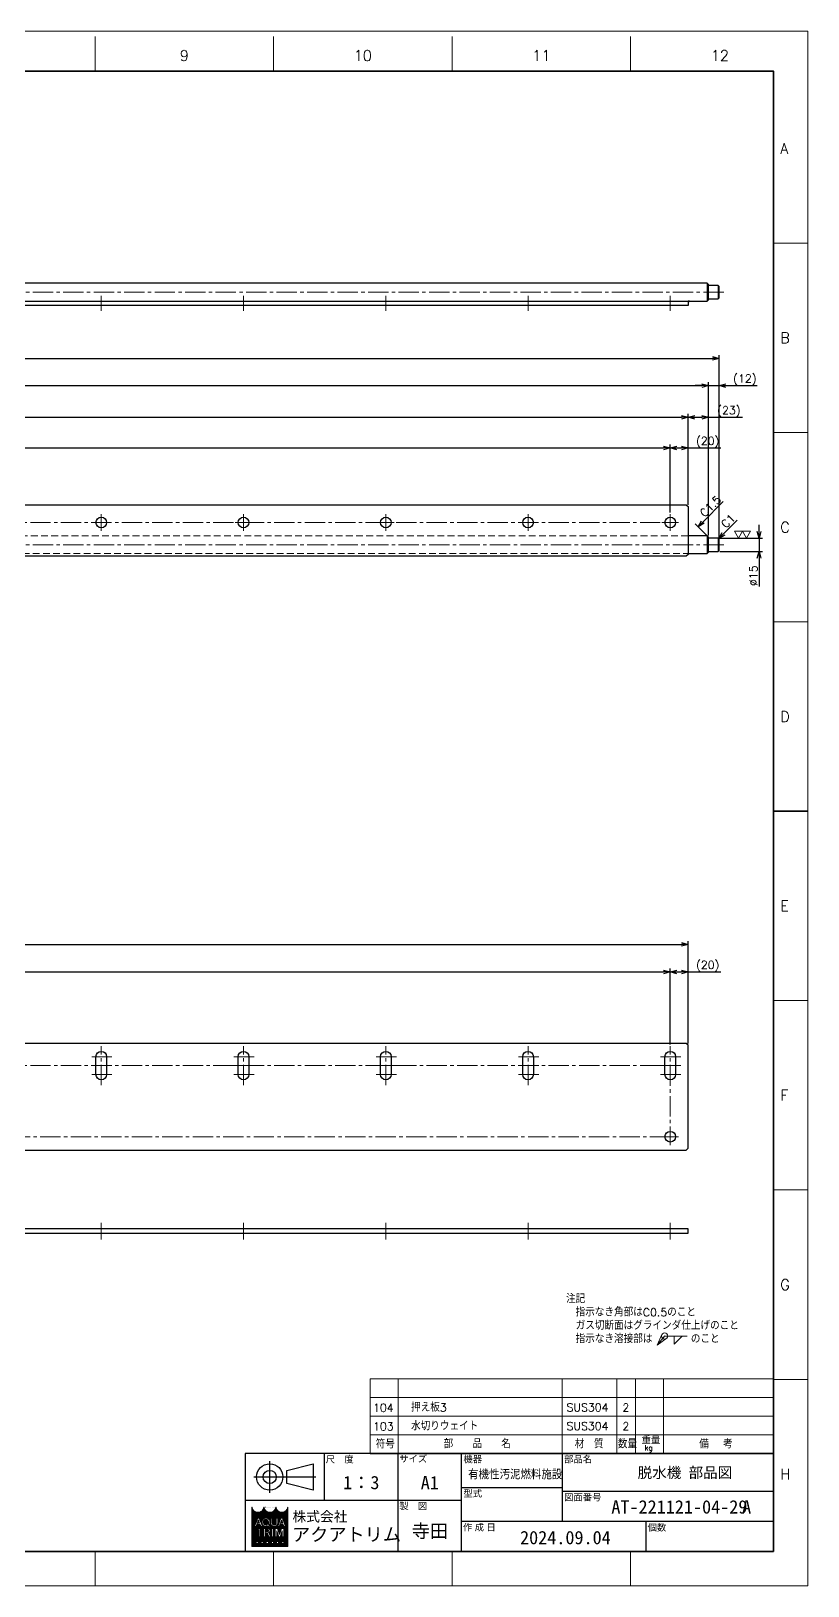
# Model space of a CAD drawing. Header units: millimetres. Extents: x 0 to 2485, y -14 to 1749.
# Drawn here: x 1611 to 2485, y 0 to 1749 of the extents above; entities that cross this region are included whole.
import ezdxf
from ezdxf.enums import TextEntityAlignment as Align

# ---------------------------------------------------------------- set-up
doc = ezdxf.new("R2010")
doc.units = ezdxf.units.MM
doc.header["$LTSCALE"] = 1.2
doc.header["$PDMODE"] = 99
doc.header["$PDSIZE"] = 1
doc.linetypes.add('CENTER2', pattern=[28.575, 19.05, -3.175, 3.175, -3.175])
doc.linetypes.add('HIDDEN', pattern=[9.525, 6.35, -3.175])
for name, color, linetype, lineweight in [('04_HIDDEN', 2, 'HIDDEN', 13), ('05_CENTER', 4, 'CENTER2', 13), ('07_TEXT', 3, 'Continuous', 13), ('08_DIM', 3, 'Continuous', 13), ('90_FRAME', 5, 'Continuous', 35)]:
    doc.layers.add(name, color=color, linetype=linetype, lineweight=lineweight)
doc.layers.add('91_BLANK', color=5, linetype='Continuous', lineweight=0, plot=False)
doc.styles.add('KSS_TXT', font='txt.shx', dxfattribs={"bigfont": 'extfont2.shx'})
doc.styles.add('MS_G', font='MS Gothic.ttf')
doc.styles.get("Standard").update_dxf_attribs({"font": 'txt.shx', "bigfont": 'extfont2.shx'})
doc.styles.add('表題用', font='MS PGothic.ttf')
doc.dimstyles.new('KSS_DIM', dxfattribs={"dimscale": 3, "dimtxt": 3, "dimasz": 2.5, "dimexe": 1.25, "dimexo": 0.625, "dimtad": 1, "dimdsep": 46, "dimtxsty": 'KSS_TXT', "dimblk": 'OPEN30', "dimcen": 0, "dimazin": 2, "dimtfac": 0.75, "dimtmove": 0, "dimatfit": 3, "dimldrblk": 'OPEN30', "dimfxl": 1.25, "dimtolj": 1, "dimarcsym": 0})

# ---------------------------------------------------------------- blocks, each defined once
blk = doc.blocks.new('_Open30')
at = {"color": 0, "linetype": 'ByBlock', "lineweight": -2}
for p, q in [((-1, 0.27), (0, 0)), ((0, 0), (-1, -0.27)), ((0, 0), (-1, 0))]:
    blk.add_line(p, q, dxfattribs=at)
blk = doc.blocks.new('*D160')
at = {"layer": '08_DIM', "color": 0, "lineweight": -2, "transparency": 16777216}
for p, q in [((2349.8, 1216), (2349.8, 1318.2)), ((2357.3, 1314.4), (2365.3, 1314.4)), ((2372.8, 1181.5), (2372.8, 1318.2)), ((2372.8, 1314.4), (2411, 1314.4))]:
    blk.add_line(p, q, dxfattribs=at)
at = {"layer": 'Defpoints', "color": 0, "transparency": 16777216}
for p in [(2372.8, 1314.4), (2349.8, 1214.1), (2372.8, 1179.6)]:
    blk.add_point(p, dxfattribs=at)
at = {"layer": '08_DIM', "color": 0, "lineweight": -2, "transparency": 16777216, "xscale": 7.5, "yscale": 7.5, "zscale": 7.5, "rotation": 180}
blk.add_blockref('_Open30', (2349.8, 1314.4), dxfattribs=at)
at = {"layer": '08_DIM', "color": 0, "lineweight": -2, "transparency": 16777216, "xscale": 7.5, "yscale": 7.5, "zscale": 7.5}
blk.add_blockref('_Open30', (2372.8, 1314.4), dxfattribs=at)
at = {"layer": '08_DIM', "color": 0, "transparency": 16777216, "insert": (2395.7, 1320.8), "char_height": 9, "attachment_point": 5, "style": 'KSS_TXT'}
blk.add_mtext('\\A1;(23)', dxfattribs=at)
blk = doc.blocks.new('*D162')
at = {"layer": '08_DIM', "color": 0, "lineweight": -2, "transparency": 16777216}
for p, q in [((2365.3, 1350.1), (2357.8, 1350.1)), ((2372.8, 1181.5), (2372.8, 1353.8)), ((2372.8, 1350.1), (2384.8, 1350.1)), ((2384.8, 1179.5), (2384.8, 1353.8)), ((2392.3, 1350.1), (2427.5, 1350.1))]:
    blk.add_line(p, q, dxfattribs=at)
at = {"layer": 'Defpoints', "color": 0, "transparency": 16777216}
for p in [(2384.8, 1350.1), (2372.8, 1179.6), (2384.8, 1177.6)]:
    blk.add_point(p, dxfattribs=at)
at = {"layer": '08_DIM', "color": 0, "lineweight": -2, "transparency": 16777216, "xscale": 7.5, "yscale": 7.5, "zscale": 7.5}
blk.add_blockref('_Open30', (2372.8, 1350.1), dxfattribs=at)
at = {"layer": '08_DIM', "color": 0, "lineweight": -2, "transparency": 16777216, "xscale": 7.5, "yscale": 7.5, "zscale": 7.5, "rotation": 180}
blk.add_blockref('_Open30', (2384.8, 1350.1), dxfattribs=at)
at = {"layer": '08_DIM', "color": 0, "transparency": 16777216, "insert": (2413.7, 1356.4), "char_height": 9, "attachment_point": 5, "style": 'KSS_TXT'}
blk.add_mtext('\\A1;(12)', dxfattribs=at)
blk = doc.blocks.new('*D163')
at = {"layer": '08_DIM', "color": 0, "lineweight": -2, "transparency": 16777216}
for p, q in [((354.8, 1179.5), (354.8, 1384.3)), ((2384.8, 1179.5), (2384.8, 1384.3)), ((362.3, 1380.6), (2377.3, 1380.6))]:
    blk.add_line(p, q, dxfattribs=at)
at = {"layer": 'Defpoints', "color": 0, "transparency": 16777216}
for p in [(2384.8, 1380.6), (354.8, 1177.6), (2384.8, 1177.6)]:
    blk.add_point(p, dxfattribs=at)
at = {"layer": '08_DIM', "color": 0, "lineweight": -2, "transparency": 16777216, "xscale": 7.5, "yscale": 7.5, "zscale": 7.5, "rotation": 180}
blk.add_blockref('_Open30', (354.8, 1380.6), dxfattribs=at)
at = {"layer": '08_DIM', "color": 0, "lineweight": -2, "transparency": 16777216, "xscale": 7.5, "yscale": 7.5, "zscale": 7.5}
blk.add_blockref('_Open30', (2384.8, 1380.6), dxfattribs=at)
at = {"layer": '08_DIM', "color": 0, "transparency": 16777216, "insert": (1369.8, 1387), "char_height": 9, "attachment_point": 5, "style": 'KSS_TXT'}
blk.add_mtext('\\A1;2030', dxfattribs=at)
blk = doc.blocks.new('*D168')
at = {"layer": '08_DIM', "color": 0, "lineweight": -2, "transparency": 16777216}
for p, q in [((389.8, 610.1), (389.8, 725.3)), ((397.3, 721.6), (2342.3, 721.6)), ((2349.8, 610.1), (2349.8, 725.3))]:
    blk.add_line(p, q, dxfattribs=at)
at = {"layer": 'Defpoints', "color": 0, "transparency": 16777216}
for p in [(2349.8, 721.6), (389.8, 608.2), (2349.8, 608.2)]:
    blk.add_point(p, dxfattribs=at)
at = {"layer": '08_DIM', "color": 0, "lineweight": -2, "transparency": 16777216, "xscale": 7.5, "yscale": 7.5, "zscale": 7.5, "rotation": 180}
blk.add_blockref('_Open30', (389.8, 721.6), dxfattribs=at)
at = {"layer": '08_DIM', "color": 0, "lineweight": -2, "transparency": 16777216, "xscale": 7.5, "yscale": 7.5, "zscale": 7.5}
blk.add_blockref('_Open30', (2349.8, 721.6), dxfattribs=at)
at = {"layer": '08_DIM', "color": 0, "transparency": 16777216, "insert": (1369.8, 728), "char_height": 9, "attachment_point": 5, "style": 'KSS_TXT'}
blk.add_mtext('\\A1;1960', dxfattribs=at)
blk = doc.blocks.new('*D169')
at = {"layer": '08_DIM', "color": 0, "lineweight": -2, "transparency": 16777216}
for p, q in [((409.8, 609.1), (409.8, 694.3)), ((417.3, 690.6), (2322.3, 690.6)), ((2329.8, 609.1), (2329.8, 694.3))]:
    blk.add_line(p, q, dxfattribs=at)
at = {"layer": 'Defpoints', "color": 0, "transparency": 16777216}
for p in [(2329.8, 690.6), (409.8, 607.2), (2329.8, 607.2)]:
    blk.add_point(p, dxfattribs=at)
at = {"layer": '08_DIM', "color": 0, "lineweight": -2, "transparency": 16777216, "xscale": 7.5, "yscale": 7.5, "zscale": 7.5, "rotation": 180}
blk.add_blockref('_Open30', (409.8, 690.6), dxfattribs=at)
at = {"layer": '08_DIM', "color": 0, "lineweight": -2, "transparency": 16777216, "xscale": 7.5, "yscale": 7.5, "zscale": 7.5}
blk.add_blockref('_Open30', (2329.8, 690.6), dxfattribs=at)
at = {"layer": '08_DIM', "color": 0, "transparency": 16777216, "insert": (1369.8, 697), "char_height": 9, "attachment_point": 5, "style": 'KSS_TXT'}
blk.add_mtext('\\A1;12x160=1920', dxfattribs=at)
blk = doc.blocks.new('*D147')
at = {"layer": '08_DIM', "color": 0, "lineweight": -2, "transparency": 16777216}
for p, q in [((366.8, 1181.5), (366.8, 1353.8)), ((374.3, 1350.1), (2365.3, 1350.1)), ((2372.8, 1181.5), (2372.8, 1353.8))]:
    blk.add_line(p, q, dxfattribs=at)
at = {"layer": 'Defpoints', "color": 0, "transparency": 16777216}
for p in [(2372.8, 1350.1), (366.8, 1179.6), (2372.8, 1179.6)]:
    blk.add_point(p, dxfattribs=at)
at = {"layer": '08_DIM', "color": 0, "lineweight": -2, "transparency": 16777216, "xscale": 7.5, "yscale": 7.5, "zscale": 7.5, "rotation": 180}
blk.add_blockref('_Open30', (366.8, 1350.1), dxfattribs=at)
at = {"layer": '08_DIM', "color": 0, "lineweight": -2, "transparency": 16777216, "xscale": 7.5, "yscale": 7.5, "zscale": 7.5}
blk.add_blockref('_Open30', (2372.8, 1350.1), dxfattribs=at)
at = {"layer": '08_DIM', "color": 0, "transparency": 16777216, "insert": (1369.8, 1356.4), "char_height": 9, "attachment_point": 5, "style": 'KSS_TXT'}
blk.add_mtext('\\A1;2006', dxfattribs=at)
blk = doc.blocks.new('*D150')
at = {"layer": '08_DIM', "color": 0, "lineweight": -2, "transparency": 16777216}
for p, q in [((389.8, 1216), (389.8, 1318.2)), ((397.3, 1314.4), (2342.3, 1314.4)), ((2349.8, 1216), (2349.8, 1318.2))]:
    blk.add_line(p, q, dxfattribs=at)
at = {"layer": 'Defpoints', "color": 0, "transparency": 16777216}
for p in [(2349.8, 1314.4), (389.8, 1214.1), (2349.8, 1214.1)]:
    blk.add_point(p, dxfattribs=at)
at = {"layer": '08_DIM', "color": 0, "lineweight": -2, "transparency": 16777216, "xscale": 7.5, "yscale": 7.5, "zscale": 7.5, "rotation": 180}
blk.add_blockref('_Open30', (389.8, 1314.4), dxfattribs=at)
at = {"layer": '08_DIM', "color": 0, "lineweight": -2, "transparency": 16777216, "xscale": 7.5, "yscale": 7.5, "zscale": 7.5}
blk.add_blockref('_Open30', (2349.8, 1314.4), dxfattribs=at)
at = {"layer": '08_DIM', "color": 0, "transparency": 16777216, "insert": (1369.8, 1320.8), "char_height": 9, "attachment_point": 5, "style": 'KSS_TXT'}
blk.add_mtext('\\A1;1960', dxfattribs=at)
blk = doc.blocks.new('*D151')
at = {"layer": '08_DIM', "color": 0, "lineweight": -2, "transparency": 16777216}
for p, q in [((409.8, 1207.3), (409.8, 1283.7)), ((417.3, 1279.9), (2322.3, 1279.9)), ((2329.8, 1207.3), (2329.8, 1283.7))]:
    blk.add_line(p, q, dxfattribs=at)
at = {"layer": 'Defpoints', "color": 0, "transparency": 16777216}
for p in [(2329.8, 1279.9), (409.8, 1205.4), (2329.8, 1205.4)]:
    blk.add_point(p, dxfattribs=at)
at = {"layer": '08_DIM', "color": 0, "lineweight": -2, "transparency": 16777216, "xscale": 7.5, "yscale": 7.5, "zscale": 7.5, "rotation": 180}
blk.add_blockref('_Open30', (409.8, 1279.9), dxfattribs=at)
at = {"layer": '08_DIM', "color": 0, "lineweight": -2, "transparency": 16777216, "xscale": 7.5, "yscale": 7.5, "zscale": 7.5}
blk.add_blockref('_Open30', (2329.8, 1279.9), dxfattribs=at)
at = {"layer": '08_DIM', "color": 0, "transparency": 16777216, "insert": (1369.8, 1286.3), "char_height": 9, "attachment_point": 5, "style": 'KSS_TXT'}
blk.add_mtext('\\A1;12x160=1920', dxfattribs=at)
blk = doc.blocks.new('*D177')
at = {"layer": '08_DIM', "color": 0, "lineweight": -2, "transparency": 16777216}
for p, q in [((2429.7, 1186.1), (2429.7, 1193.6)), ((2385.7, 1178.6), (2433.4, 1178.6)), ((2429.7, 1178.6), (2429.7, 1163.6)), ((2385.7, 1163.6), (2433.4, 1163.6)), ((2429.7, 1156.1), (2429.7, 1123.9))]:
    blk.add_line(p, q, dxfattribs=at)
at = {"layer": 'Defpoints', "color": 0, "transparency": 16777216}
for p in [(2383.8, 1178.6), (2383.8, 1163.6), (2429.7, 1163.6)]:
    blk.add_point(p, dxfattribs=at)
at = {"layer": '08_DIM', "color": 0, "lineweight": -2, "transparency": 16777216, "xscale": 7.5, "yscale": 7.5, "zscale": 7.5}
for p, rotation in [((2429.7, 1178.6), 270), ((2429.7, 1163.6), 90)]:
    blk.add_blockref('_Open30', p, dxfattribs=dict(at, rotation=rotation))
at = {"layer": '08_DIM', "color": 0, "transparency": 16777216, "insert": (2423.3, 1136.2), "char_height": 9, "attachment_point": 5, "rotation": 90, "style": 'KSS_TXT'}
blk.add_mtext('\\A1;%%C15', dxfattribs=at)
blk = doc.blocks.new('p1ba02')
for p, q in [((-1.5, 2.6), (1.5, 2.6)), ((0, 0), (-1.5, 2.6)), ((1.5, 2.6), (0, 0)), ((3, 0), (1.5, 2.6)), ((1.5, 2.6), (4.5, 2.6)), ((4.5, 2.6), (3, 0))]:
    blk.add_line(p, q)
blk = doc.blocks.new('*D178')
at = {"layer": '08_DIM', "color": 0, "lineweight": -2, "transparency": 16777216}
blk.add_line((2389.6, 1183.4), (2404.9, 1198.7), dxfattribs=at)
at = {"layer": 'Defpoints', "color": 0, "transparency": 16777216}
for p in [(2414.4, 1208.2), (2414.4, 1208.2), (2384.3, 1178.1)]:
    blk.add_point(p, dxfattribs=at)
at = {"layer": '08_DIM', "color": 0, "lineweight": -2, "transparency": 16777216, "xscale": 7.5, "yscale": 7.5, "zscale": 7.5, "rotation": 225}
blk.add_blockref('_Open30', (2384.3, 1178.1), dxfattribs=at)
at = {"layer": '08_DIM', "color": 0, "transparency": 16777216, "insert": (2394.8, 1197.7), "char_height": 9, "attachment_point": 5, "rotation": 45, "style": 'KSS_TXT'}
blk.add_mtext('\\A1;C1', dxfattribs=at)
blk = doc.blocks.new('*D179')
at = {"layer": '08_DIM', "color": 0, "lineweight": -2, "transparency": 16777216}
blk.add_line((2366.4, 1196.6), (2389.3, 1219.6), dxfattribs=at)
at = {"layer": 'Defpoints', "color": 0, "transparency": 16777216}
for p in [(2398, 1228.2), (2398, 1228.2), (2361.1, 1191.3)]:
    blk.add_point(p, dxfattribs=at)
at = {"layer": '08_DIM', "color": 0, "lineweight": -2, "transparency": 16777216, "xscale": 7.5, "yscale": 7.5, "zscale": 7.5, "rotation": 225}
blk.add_blockref('_Open30', (2361.1, 1191.3), dxfattribs=at)
at = {"layer": '08_DIM', "color": 0, "transparency": 16777216, "insert": (2375, 1214.3), "char_height": 9, "attachment_point": 5, "rotation": 45, "style": 'KSS_TXT'}
blk.add_mtext('\\A1;C1.5', dxfattribs=at)
blk = doc.blocks.new('*D180')
at = {"layer": '08_DIM', "color": 0, "lineweight": -2, "transparency": 16777216}
for p, q in [((2329.8, 1207.3), (2329.8, 1283.7)), ((2337.3, 1279.9), (2342.3, 1279.9)), ((2349.8, 1216), (2349.8, 1283.7)), ((2349.8, 1279.9), (2386.5, 1279.9))]:
    blk.add_line(p, q, dxfattribs=at)
at = {"layer": 'Defpoints', "color": 0, "transparency": 16777216}
for p in [(2349.8, 1279.9), (2349.8, 1214.1), (2329.8, 1205.4)]:
    blk.add_point(p, dxfattribs=at)
at = {"layer": '08_DIM', "color": 0, "lineweight": -2, "transparency": 16777216, "xscale": 7.5, "yscale": 7.5, "zscale": 7.5, "rotation": 180}
blk.add_blockref('_Open30', (2329.8, 1279.9), dxfattribs=at)
at = {"layer": '08_DIM', "color": 0, "lineweight": -2, "transparency": 16777216, "xscale": 7.5, "yscale": 7.5, "zscale": 7.5}
blk.add_blockref('_Open30', (2349.8, 1279.9), dxfattribs=at)
at = {"layer": '08_DIM', "color": 0, "transparency": 16777216, "insert": (2371.9, 1286.3), "char_height": 9, "attachment_point": 5, "style": 'KSS_TXT'}
blk.add_mtext('\\A1;(20)', dxfattribs=at)
blk = doc.blocks.new('*D183')
at = {"layer": '08_DIM', "color": 0, "lineweight": -2, "transparency": 16777216}
for p, q in [((2329.8, 609.1), (2329.8, 694.3)), ((2337.3, 690.6), (2342.3, 690.6)), ((2349.8, 610.1), (2349.8, 694.3)), ((2349.8, 690.6), (2386.5, 690.6))]:
    blk.add_line(p, q, dxfattribs=at)
at = {"layer": 'Defpoints', "color": 0, "transparency": 16777216}
for p in [(2349.8, 690.6), (2329.8, 607.2), (2349.8, 608.2)]:
    blk.add_point(p, dxfattribs=at)
at = {"layer": '08_DIM', "color": 0, "lineweight": -2, "transparency": 16777216, "xscale": 7.5, "yscale": 7.5, "zscale": 7.5, "rotation": 180}
blk.add_blockref('_Open30', (2329.8, 690.6), dxfattribs=at)
at = {"layer": '08_DIM', "color": 0, "lineweight": -2, "transparency": 16777216, "xscale": 7.5, "yscale": 7.5, "zscale": 7.5}
blk.add_blockref('_Open30', (2349.8, 690.6), dxfattribs=at)
at = {"layer": '08_DIM', "color": 0, "transparency": 16777216, "insert": (2371.9, 697), "char_height": 9, "attachment_point": 5, "style": 'KSS_TXT'}
blk.add_mtext('\\A1;(20)', dxfattribs=at)
blk = doc.blocks.new('Weld-line')
blk.add_line((0, 0), (1, 0))
blk = doc.blocks.new('Weld10-s5')
blk.add_circle((0, 0), 2)
blk = doc.blocks.new('Weld10-a1')
for p, q in [((5, 0), (0, 5)), ((0, 5), (0, 0)), ((0, 0), (5, 0))]:
    blk.add_line(p, q)
at = {"width": 0.9}
blk.add_attdef('S', text='', height=2.8, dxfattribs=at).set_placement((-2, 1), align=Align.RIGHT)
blk.add_attdef('L', (8, 1), '', height=2.8, dxfattribs=at)
blk = doc.blocks.new('Jis_w20130906110600')
blk.add_blockref('Weld10-s5', (0, 0))
at = {"xscale": -1, "rotation": 180}
blk.add_blockref('Weld10-a1', (6, 0), dxfattribs=at)
at = {"layer": '08_DIM', "xscale": 14, "yscale": 14, "zscale": 14}
blk.add_blockref('Weld-line', (0, 0), dxfattribs=at)
at = {"style": 'KSS_TXT', "flags": 1}
blk.add_attdef('JISINFO', (0, 0), '', height=3, dxfattribs=at)
at = {"layer": '08_DIM'}
blk.add_leader([(-4.63, -5.77), (0, 0)], dimstyle='KSS_DIM', dxfattribs=at)

msp = doc.modelspace()

# ---------------------------------------------------------------- hatches: boundary and pattern name
at = {"layer": '90_FRAME', "lineweight": 5}
h = msp.add_hatch(dxfattribs=at)
h.set_pattern_fill('_USER', color=4, scale=0.9, angle=45, pattern_type=0)
h.set_pattern_definition([(45, (2e-06, 2e-07), (-0.6363961, 0.6363961), [])])
edge = h.paths.add_edge_path()
edge.add_arc((1899.588, 88.533), 0.192, 90, 180)
edge.add_ellipse((1892.864, 88.533), major_axis=(-6.532, 0), ratio=0.88235294, start_angle=360, end_angle=540, ccw=False)
edge.add_arc((1886.14, 88.533), 0.192, 3.187318, 180)
edge.add_ellipse((1879.415, 88.533), major_axis=(-6.532, 0), ratio=0.88235294, start_angle=360, end_angle=540, ccw=False)
edge.add_arc((1872.691, 88.533), 0.192, 3.187318, 180)
edge.add_ellipse((1865.967, 88.533), major_axis=(-6.532, 0), ratio=0.88235294, start_angle=360, end_angle=540, ccw=False)
edge.add_arc((1859.243, 88.533), 0.192, 3.187318, 90)
edge.add_line((1859.243, 88.725), (1859.243, 44.346))
edge.add_line((1859.243, 44.346), (1899.588, 44.346))
edge.add_line((1899.588, 44.346), (1899.588, 88.725))
h.paths.add_polyline_path([(1865.749, 76.273), (1867.342, 76.273), (1870.964, 66.713), (1870.964, 66.667), (1869.239, 66.667), (1868.338, 69.2), (1864.791, 69.2), (1865.311, 70.66), (1867.818, 70.66), (1866.545, 74.234), (1863.851, 66.667), (1862.126, 66.667), (1862.126, 66.713)], flags=16)
edge = h.paths.add_edge_path(flags=16)
edge.add_ellipse((1874.973, 72.047), major_axis=(-4.419, 0), ratio=0.95652174, start_angle=180, end_angle=360, ccw=False)
edge.add_line((1879.392, 72.047), (1879.392, 70.894))
edge.add_ellipse((1874.973, 70.894), major_axis=(-4.419, 0), ratio=0.95652174, start_angle=142.105255, end_angle=180, ccw=False)
edge.add_line((1878.46, 68.298), (1877.222, 69.318))
edge.add_ellipse((1874.973, 71.007), major_axis=(2.818, 0), ratio=0.99503582, start_angle=-37.042763, end_angle=0)
edge.add_line((1877.79, 71.007), (1877.79, 71.934))
edge.add_ellipse((1874.973, 71.934), major_axis=(2.818, 0), ratio=0.99471826, start_angle=360, end_angle=540)
edge.add_line((1872.155, 71.934), (1872.155, 71.007))
edge.add_ellipse((1874.973, 71.007), major_axis=(2.818, 0), ratio=0.99503582, start_angle=-180, end_angle=-65.757949)
edge.add_line((1876.13, 68.451), (1875.345, 69.214))
edge.add_line((1875.345, 69.214), (1876.196, 70.118))
edge.add_line((1876.196, 70.118), (1879.754, 67.186))
edge.add_line((1879.754, 67.186), (1878.643, 66.005))
edge.add_line((1878.643, 66.005), (1877.307, 67.305))
edge.add_ellipse((1874.973, 70.894), major_axis=(-4.419, 0), ratio=0.95652174, start_angle=0, end_angle=121.883625, ccw=False)
edge.add_line((1870.554, 70.894), (1870.554, 72.047))
h.paths.add_polyline_path([(1871.25, 64.746), (1871.25, 63.401), (1868.368, 63.401, 0.41421356), (1868.176, 63.209), (1868.176, 55.14), (1866.447, 55.14), (1866.447, 63.209, 0.41421356), (1866.254, 63.401), (1863.373, 63.401), (1863.373, 64.746)], flags=16)
edge = h.paths.add_edge_path(flags=16)
edge.add_line((1872.345, 64.746), (1876.763, 64.746))
edge.add_ellipse((1876.763, 62.219), major_axis=(-3.101, 0), ratio=0.8148203, start_angle=111.386975, end_angle=270, ccw=False)
edge.add_arc((1877.239, 58.795), 1.256, 22.272952, 58.553113, ccw=False)
edge.add_line((1878.401, 59.271), (1880.057, 55.217))
edge.add_line((1880.057, 55.217), (1880.057, 55.14))
edge.add_line((1880.057, 55.14), (1878.193, 55.14))
edge.add_line((1878.193, 55.14), (1876.731, 59.211))
edge.add_arc((1876.018, 58.924), 0.768, 21.928298, 90)
edge.add_line((1876.018, 59.692), (1874.131, 59.692))
edge.add_line((1874.131, 59.692), (1874.131, 61.037))
edge.add_line((1874.131, 61.037), (1876.994, 61.037))
edge.add_arc((1876.953, 62.219), 1.183, 271.997057, 448.002943)
edge.add_line((1876.994, 63.401), (1874.074, 63.401))
edge.add_line((1874.074, 63.401), (1874.074, 55.14))
edge.add_line((1874.074, 55.14), (1872.345, 55.14))
edge.add_line((1872.345, 55.14), (1872.345, 64.746))
h.paths.add_polyline_path([(1880.28, 76.273), (1882.009, 76.273), (1882.009, 70.894, 0.17503056), (1882.772, 68.692, 0.25714961), (1885.857, 68.692, 0.17503056), (1886.62, 70.894), (1886.62, 76.273), (1888.349, 76.273), (1888.349, 70.546, -0.37939124), (1884.602, 66.667), (1884.026, 66.667, -0.37939124), (1880.28, 70.546)], flags=16)
h.paths.add_polyline_path([(1881.514, 64.746), (1883.627, 64.746), (1883.627, 63.401, 0.41421356), (1883.435, 63.209), (1883.435, 56.677, 0.41421356), (1883.627, 56.485), (1883.627, 55.14), (1881.514, 55.14), (1881.514, 56.485, 0.41421356), (1881.706, 56.677), (1881.706, 63.209, 0.41421356), (1881.514, 63.401)], flags=16)
h.paths.add_polyline_path([(1885.358, 64.746), (1887.867, 64.746), (1890.161, 57.769), (1892.455, 64.746), (1894.965, 64.746), (1894.965, 55.14), (1893.236, 55.14), (1893.236, 61.864), (1891.025, 55.14), (1889.296, 55.14), (1887.085, 61.864), (1887.087, 55.14), (1885.358, 55.14)], flags=16)
h.paths.add_polyline_path([(1891.874, 76.273), (1893.467, 76.273), (1897.089, 66.713), (1897.089, 66.667), (1895.364, 66.667), (1894.463, 69.2), (1890.916, 69.2), (1891.436, 70.66), (1893.943, 70.66), (1892.67, 74.234), (1889.976, 66.667), (1888.251, 66.667), (1888.251, 66.713)], flags=16)
h.paths.add_polyline_path([(1863.854, 50.109), (1866.159, 50.109), (1866.159, 47.804), (1863.854, 47.804)], flags=16)
h.paths.add_polyline_path([(1869.617, 50.109), (1871.923, 50.109), (1871.923, 47.804), (1869.617, 47.804)], flags=16)
h.paths.add_polyline_path([(1875.381, 50.109), (1877.686, 50.109), (1877.686, 47.804), (1875.381, 47.804)], flags=16)
h.paths.add_polyline_path([(1881.145, 50.109), (1883.45, 50.109), (1883.45, 47.804), (1881.145, 47.804)], flags=16)
h.paths.add_polyline_path([(1886.908, 50.109), (1889.214, 50.109), (1889.214, 47.804), (1886.908, 47.804)], flags=16)
h.paths.add_polyline_path([(1892.672, 50.109), (1894.977, 50.109), (1894.977, 47.804), (1892.672, 47.804)], flags=16)

# ---------------------------------------------------------------- linework, layer by layer
at = {"color": 0}
for p, q in [((2371.277, 1465.124), (2371.277, 1445.124)), ((2383.777, 1462.624), (2372.777, 1462.624)), ((2384.777, 1461.624), (2383.777, 1462.624)), ((2384.777, 1448.624), (2384.777, 1461.624)), ((2372.777, 1447.624), (2383.777, 1447.624)), ((2383.777, 1447.624), (2384.777, 1448.624)), ((2383.777, 1178.607), (2372.777, 1178.607)), ((2384.777, 1177.607), (2383.777, 1178.607)), ((2384.777, 1164.607), (2384.777, 1177.607)), ((2372.777, 1163.607), (2383.777, 1163.607)), ((2383.777, 1163.607), (2384.777, 1164.607))]:
    msp.add_line(p, q, dxfattribs=at)
for p, q in [((2383.777, 1462.624), (2383.777, 1447.624)), ((2371.277, 1181.107), (2371.277, 1161.107)), ((2383.777, 1178.607), (2383.777, 1163.607))]:
    msp.add_line(p, q)
for points in [[(368.277, 1445.124), (2371.277, 1445.124), (2372.777, 1446.624), (2372.777, 1463.624), (2371.277, 1465.124), (368.277, 1465.124), (366.777, 1463.624), (366.777, 1446.624)], [(389.777, 1445.124), (2349.777, 1445.124), (2349.777, 1440.124), (389.777, 1440.124)], [(391.777, 1216.107), (2347.777, 1216.107), (2349.777, 1214.107), (2349.777, 1160.107), (2347.777, 1158.107), (391.777, 1158.107), (389.777, 1160.107), (389.777, 1214.107)], [(391.777, 490.223), (2347.777, 490.223), (2349.777, 492.223), (2349.777, 608.223), (2347.777, 610.223), (391.777, 610.223), (389.777, 608.223), (389.777, 492.223)], [(389.777, 401.594), (389.777, 396.594), (2349.777, 396.594), (2349.777, 401.594)]]:
    msp.add_lwpolyline(points, close=True, dxfattribs=at)
at = {"color": 3}
msp.add_lwpolyline([(2349.777, 1445.124), (2349.777, 1443.624), (2349.777, 1443.624), (2351.277, 1445.124)], close=True, dxfattribs=at)
at = {"color": 0}
msp.add_lwpolyline([(2349.777, 1161.107), (2371.277, 1161.107), (2372.777, 1162.607), (2372.777, 1179.607), (2371.277, 1181.107), (2349.777, 1181.107)], dxfattribs=at)
for points in [[(1695.777, 595.223), (1695.777, 575.223, -1), (1683.777, 575.223), (1683.777, 595.223, -1)], [(1855.777, 595.223), (1855.777, 575.223, -1), (1843.777, 575.223), (1843.777, 595.223, -1)], [(2015.777, 595.223), (2015.777, 575.223, -1), (2003.777, 575.223), (2003.777, 595.223, -1)], [(2175.777, 595.223), (2175.777, 575.223, -1), (2163.777, 575.223), (2163.777, 595.223, -1)], [(2335.777, 595.223), (2335.777, 575.223, -1), (2323.777, 575.223), (2323.777, 595.223, -1)]]:
    msp.add_lwpolyline(points, format="xyb", close=True, dxfattribs=at)
for centre in [(1689.777, 1196.107), (1849.777, 1196.107), (2009.777, 1196.107), (2169.777, 1196.107), (2329.777, 1196.107), (2329.777, 505.223)]:
    msp.add_circle(centre, 6, dxfattribs=at)
at = {"layer": '04_HIDDEN'}
for points in [[(2349.777, 1181.107), (389.777, 1181.107)], [(389.777, 1161.107), (2349.777, 1161.107)]]:
    msp.add_lwpolyline(points, dxfattribs=at)
at = {"layer": '05_CENTER'}
for p, q in [((2389.869, 1455.124), (349.685, 1455.124)), ((1689.777, 1434.314), (1689.777, 1450.923)), ((1849.777, 1434.314), (1849.777, 1450.923)), ((2009.777, 1434.314), (2009.777, 1450.923)), ((2169.777, 1434.314), (2169.777, 1450.923)), ((2329.777, 1434.314), (2329.777, 1450.923)), ((409.777, 1196.107), (2329.777, 1196.107)), ((1680.436, 1196.107), (1699.118, 1196.107)), ((1689.777, 1186.765), (1689.777, 1205.448)), ((1840.436, 1196.107), (1859.118, 1196.107)), ((1849.777, 1186.765), (1849.777, 1205.448)), ((2000.436, 1196.107), (2019.118, 1196.107)), ((2009.777, 1186.765), (2009.777, 1205.448)), ((2160.436, 1196.107), (2179.118, 1196.107)), ((2169.777, 1186.765), (2169.777, 1205.448)), ((2320.436, 1196.107), (2339.118, 1196.107)), ((2329.777, 1186.765), (2329.777, 1205.448)), ((2389.869, 1171.107), (349.685, 1171.107)), ((1701.777, 595.223), (1677.777, 595.223)), ((1689.777, 563.223), (1689.777, 607.223)), ((1861.777, 595.223), (1837.777, 595.223)), ((1849.777, 563.223), (1849.777, 607.223)), ((2021.777, 595.223), (1997.777, 595.223)), ((2009.777, 563.223), (2009.777, 607.223)), ((2181.777, 595.223), (2157.777, 595.223)), ((2169.777, 563.223), (2169.777, 607.223)), ((2341.777, 595.223), (2317.777, 595.223)), ((2329.777, 563.223), (2329.777, 607.223)), ((1701.777, 585.223), (1677.777, 585.223)), ((1861.777, 585.223), (1837.777, 585.223)), ((2021.777, 585.223), (1997.777, 585.223)), ((2181.777, 585.223), (2157.777, 585.223)), ((2341.777, 585.223), (2317.777, 585.223)), ((1701.777, 575.223), (1677.777, 575.223)), ((1861.777, 575.223), (1837.777, 575.223)), ((2021.777, 575.223), (1997.777, 575.223)), ((2181.777, 575.223), (2157.777, 575.223)), ((2341.777, 575.223), (2317.777, 575.223)), ((2329.777, 495.882), (2329.777, 514.564)), ((2320.436, 505.223), (2339.118, 505.223)), ((1689.777, 389.796), (1689.777, 408.305)), ((1849.777, 389.796), (1849.777, 408.305)), ((2009.777, 389.796), (2009.777, 408.305)), ((2169.777, 389.796), (2169.777, 408.305)), ((2329.777, 389.796), (2329.777, 408.305))]:
    msp.add_line(p, q, dxfattribs=at)
msp.add_lwpolyline([(409.777, 585.223), (2329.777, 585.223), (2329.777, 505.223), (409.777, 505.223)], close=True, dxfattribs=at)
at = {"layer": '90_FRAME', "color": 4, "lineweight": 13}
for p, q in [((1682.728, 1703.874), (1682.728, 1742.759)), ((1883.528, 1703.874), (1883.528, 1742.759)), ((2084.328, 1703.874), (2084.328, 1742.759)), ((2285.128, 1703.874), (2285.128, 1742.759)), ((2484.603, 1510.268), (2445.717, 1510.268)), ((2484.603, 1297.276), (2445.717, 1297.276)), ((2484.603, 1084.284), (2445.717, 1084.284)), ((2484.603, 658.301), (2445.717, 658.301)), ((2484.603, 445.309), (2445.717, 445.309)), ((1992.052, 233.026), (2445.717, 233.026)), ((1992.053, 233.026), (1992.053, 149.026)), ((2023.553, 233.026), (2023.553, 149.026)), ((2208.324, 233.026), (2208.324, 149.026)), ((2269.656, 233.026), (2269.656, 149.026)), ((2290.656, 233.026), (2290.656, 149.026)), ((2322.156, 233.026), (2322.156, 149.026)), ((2484.603, 232.318), (2445.717, 232.318)), ((1992.052, 212.026), (2445.717, 212.026)), ((1992.052, 191.026), (2445.717, 191.026)), ((1992.052, 170.026), (2445.717, 170.026)), ((1682.728, 0), (1682.728, 38.712)), ((1883.528, 0), (1883.528, 38.712)), ((2084.328, 0), (2084.328, 38.712)), ((2285.128, 0), (2285.128, 38.712))]:
    msp.add_line(p, q, dxfattribs=at)
at = {"layer": '90_FRAME'}
msp.add_line((2484.603, 871.293), (2445.717, 871.293), dxfattribs=at)
at = {"layer": '90_FRAME', "color": 0, "lineweight": 25}
for p, q in [((1879.189, 104.688), (1879.189, 140.328)), ((1940.817, 95.991), (1940.817, 149.026)), ((2023.553, 38.712), (2023.553, 149.026)), ((2095.038, 38.712), (2095.038, 149.026)), ((2208.324, 149.026), (2208.324, 72.655)), ((1861.369, 122.508), (1931.164, 122.508)), ((2095.038, 110.841), (2208.324, 110.841)), ((2208.324, 106.598), (2445.717, 106.598)), ((2095.038, 95.991), (1851.717, 95.991)), ((2095.038, 72.655), (2445.717, 72.655)), ((2302.445, 72.655), (2302.445, 38.712))]:
    msp.add_line(p, q, dxfattribs=at)
at = {"layer": '90_FRAME', "color": 7, "lineweight": 25}
msp.add_line((1992.053, 149.026), (2445.717, 149.026), dxfattribs=at)
at = {"layer": '90_FRAME', "color": 4, "lineweight": 5}
for p, q in [((1859.243, 44.346), (1859.243, 88.725)), ((1899.588, 88.725), (1899.588, 44.346)), ((1862.126, 66.713), (1865.749, 76.273)), ((1863.851, 66.667), (1866.545, 74.234)), ((1864.791, 69.2), (1865.311, 70.66)), ((1865.311, 70.66), (1867.818, 70.66)), ((1865.749, 76.273), (1867.342, 76.273)), ((1867.818, 70.66), (1866.545, 74.234)), ((1870.964, 66.713), (1867.342, 76.273)), ((1870.554, 72.047), (1870.554, 70.894)), ((1872.155, 71.934), (1872.155, 71.011)), ((1875.345, 69.214), (1876.196, 70.118)), ((1876.196, 70.118), (1879.754, 67.186)), ((1877.79, 71.934), (1877.79, 71.011)), ((1879.392, 72.047), (1879.392, 70.894)), ((1880.28, 70.546), (1880.28, 76.273)), ((1882.009, 76.273), (1880.28, 76.273)), ((1882.009, 70.894), (1882.009, 76.273)), ((1886.62, 70.894), (1886.62, 76.273)), ((1886.62, 76.273), (1888.349, 76.273)), ((1888.251, 66.713), (1891.874, 76.273)), ((1888.349, 70.546), (1888.349, 76.273)), ((1889.976, 66.667), (1892.67, 74.234)), ((1890.916, 69.2), (1891.436, 70.66)), ((1891.436, 70.66), (1893.943, 70.66)), ((1891.874, 76.273), (1893.467, 76.273)), ((1893.943, 70.66), (1892.67, 74.234)), ((1897.089, 66.713), (1893.467, 76.273)), ((1862.126, 66.667), (1862.126, 66.713)), ((1862.126, 66.713), (1862.126, 66.713)), ((1862.126, 66.667), (1862.126, 66.713)), ((1862.126, 66.667), (1863.851, 66.667)), ((1863.373, 64.746), (1871.25, 64.746)), ((1863.373, 64.746), (1863.373, 63.401)), ((1863.373, 63.401), (1866.254, 63.401)), ((1864.791, 69.2), (1868.338, 69.2)), ((1866.447, 55.14), (1866.447, 63.209)), ((1866.447, 55.14), (1868.176, 55.14)), ((1868.176, 55.14), (1868.176, 63.209)), ((1869.239, 66.667), (1868.338, 69.2)), ((1868.368, 63.401), (1871.25, 63.401)), ((1870.964, 66.667), (1869.239, 66.667)), ((1870.964, 66.667), (1870.964, 66.713)), ((1871.25, 64.746), (1871.25, 63.401)), ((1872.345, 64.746), (1872.345, 55.14)), ((1872.345, 64.746), (1876.763, 64.746)), ((1872.345, 55.14), (1874.074, 55.14)), ((1874.074, 55.14), (1874.074, 63.401)), ((1874.074, 63.401), (1876.994, 63.401)), ((1874.131, 59.692), (1874.131, 61.037)), ((1874.131, 61.037), (1876.994, 61.037)), ((1874.131, 59.692), (1876.018, 59.692)), ((1875.345, 69.214), (1876.13, 68.451)), ((1876.731, 59.211), (1878.193, 55.14)), ((1877.222, 69.318), (1878.46, 68.298)), ((1877.307, 67.305), (1878.643, 66.005)), ((1878.193, 55.14), (1880.057, 55.14)), ((1878.401, 59.271), (1880.057, 55.217)), ((1878.643, 66.005), (1879.754, 67.186)), ((1880.057, 55.217), (1880.057, 55.14)), ((1881.514, 64.746), (1883.627, 64.746)), ((1881.514, 64.746), (1881.514, 63.401)), ((1881.514, 55.14), (1881.514, 56.485)), ((1881.514, 55.14), (1883.627, 55.14)), ((1881.706, 56.677), (1881.706, 63.209)), ((1883.435, 56.677), (1883.435, 63.209)), ((1883.627, 64.746), (1883.627, 63.401)), ((1883.627, 55.14), (1883.627, 56.485)), ((1884.602, 66.667), (1884.026, 66.667)), ((1885.358, 64.746), (1885.358, 55.14)), ((1885.358, 64.746), (1887.867, 64.746)), ((1885.358, 55.14), (1887.087, 55.14)), ((1887.087, 55.14), (1887.085, 61.864)), ((1889.296, 55.14), (1887.085, 61.864)), ((1890.161, 57.769), (1887.867, 64.746)), ((1888.251, 66.667), (1888.251, 66.713)), ((1888.251, 66.713), (1888.251, 66.713)), ((1888.251, 66.667), (1888.251, 66.713)), ((1888.251, 66.667), (1889.976, 66.667)), ((1889.296, 55.14), (1891.025, 55.14)), ((1890.161, 57.769), (1892.455, 64.746)), ((1890.916, 69.2), (1894.463, 69.2)), ((1891.025, 55.14), (1893.236, 61.864)), ((1894.965, 64.746), (1892.455, 64.746)), ((1893.236, 61.864), (1893.236, 55.14)), ((1893.236, 55.14), (1894.965, 55.14)), ((1895.364, 66.667), (1894.463, 69.2)), ((1894.965, 55.14), (1894.965, 64.746)), ((1897.089, 66.667), (1895.364, 66.667)), ((1897.089, 66.667), (1897.089, 66.713)), ((1899.588, 44.346), (1859.243, 44.346)), ((1863.854, 50.109), (1866.159, 50.109)), ((1863.854, 50.109), (1863.854, 47.804)), ((1866.159, 47.804), (1863.854, 47.804)), ((1866.159, 50.109), (1866.159, 47.804)), ((1869.617, 50.109), (1871.923, 50.109)), ((1869.617, 50.109), (1869.617, 47.804)), ((1871.923, 47.804), (1869.617, 47.804)), ((1871.923, 50.109), (1871.923, 47.804)), ((1875.381, 50.109), (1877.686, 50.109)), ((1875.381, 50.109), (1875.381, 47.804)), ((1877.686, 47.804), (1875.381, 47.804)), ((1877.686, 50.109), (1877.686, 47.804)), ((1881.145, 50.109), (1883.45, 50.109)), ((1881.145, 50.109), (1881.145, 47.804)), ((1883.45, 47.804), (1881.145, 47.804)), ((1883.45, 50.109), (1883.45, 47.804)), ((1886.908, 50.109), (1889.214, 50.109)), ((1886.908, 50.109), (1886.908, 47.804)), ((1889.214, 47.804), (1886.908, 47.804)), ((1889.214, 50.109), (1889.214, 47.804)), ((1894.977, 50.109), (1892.672, 50.109)), ((1892.672, 50.109), (1892.672, 47.804)), ((1892.672, 47.804), (1894.977, 47.804)), ((1894.977, 50.109), (1894.977, 47.804))]:
    msp.add_line(p, q, dxfattribs=at)
at = {"layer": '90_FRAME'}
msp.add_lwpolyline([(116.538, 38.712), (2445.717, 38.712), (2445.717, 1703.874), (116.538, 1703.874)], close=True, dxfattribs=at)
at = {"layer": '90_FRAME', "color": 0, "lineweight": 25}
msp.add_lwpolyline([(1851.717, 38.712), (2445.717, 38.712), (2445.717, 149.026), (1851.717, 149.026)], close=True, dxfattribs=at)
msp.add_lwpolyline([(1898.494, 129.933), (1928.194, 137.358), (1928.194, 107.658), (1898.494, 115.083), (1898.494, 129.933)], dxfattribs=at)
for radius in [14.85, 7.425]:
    msp.add_circle((1879.189, 122.508), radius, dxfattribs=at)
at = {"layer": '90_FRAME', "color": 4, "lineweight": 5}
for centre, radius, start, end in [((1859.243, 88.533), 0.192, 0, 90), ((1872.691, 88.533), 0.192, 0, 180), ((1872.691, 88.533), 0.192, 0, 90), ((1886.14, 88.533), 0.192, 0, 180), ((1899.588, 88.533), 0.192, 90, 180), ((1884.341, 70.72), 4.065, 182.450031, 265.555257), ((1885.438, 70.849), 3.43, 179.252794, 218.964572), ((1884.287, 70.72), 4.065, 274.444743, 357.549969), ((1883.19, 70.849), 3.43, 321.035428, 0.747206), ((1866.254, 63.209), 0.192, 0, 90), ((1868.368, 63.209), 0.192, 90, 180), ((1876.018, 58.924), 0.768, 21.928298, 90), ((1876.953, 62.219), 1.183, 271.997057, 88.002943), ((1877.239, 58.795), 1.256, 22.272952, 58.553113), ((1881.514, 63.209), 0.192, 0, 90), ((1881.514, 56.677), 0.192, 270, 0), ((1884.314, 71.493), 3.198, 241.157728, 298.842272), ((1883.627, 63.209), 0.192, 90, 180), ((1883.627, 56.677), 0.192, 180, 270)]:
    msp.add_arc(centre, radius, start, end, dxfattribs=at)
for centre, major_axis, ratio, start_param, end_param in [((1865.967, 88.533), (-6.532, 0), 0.88235294, 6.28318531, 9.42477796), ((1879.415, 88.533), (-6.532, 0), 0.88235294, 6.28318531, 9.42477796), ((1892.864, 88.533), (-6.532, 0), 0.88235294, 6.28318531, 9.42477796), ((1874.973, 72.047), (-4.419, 0), 0.95652174, 3.14159265, 6.28318531), ((1874.973, 71.934), (2.818, 0), 0.99471826, 6.28318531, 9.42477796), ((1876.763, 62.219), (-3.101, 0), 0.8148203, 1.94406945, 4.71238898)]:
    msp.add_ellipse(centre, major_axis=major_axis, ratio=ratio, start_param=start_param, end_param=end_param, dxfattribs=at)
at = {"layer": '90_FRAME', "color": 4, "lineweight": 5, "extrusion": (0, 0, -1)}
for centre, major_axis, ratio, start_param, end_param in [((1874.973, 70.894), (-4.419, 0), 0.95652174, 4.15591475, 6.28318531), ((1874.973, 71.007), (2.818, 0), 0.99503582, 7.43087802, 9.42477796), ((1874.973, 71.007), (2.818, 0), 0.99503582, 6.28318531, 6.92970349), ((1874.973, 70.894), (-4.419, 0), 0.95652174, 3.14159265, 3.80298072)]:
    msp.add_ellipse(centre, major_axis=major_axis, ratio=ratio, start_param=start_param, end_param=end_param, dxfattribs=at)
at = {"layer": '91_BLANK'}
msp.add_lwpolyline([(0, 0), (2484.603, 0), (2484.603, 1748.759), (0, 1748.759)], close=True, dxfattribs=at)

# ---------------------------------------------------------------- block references
at = {"layer": '08_DIM'}
for name, p, xscale, yscale, zscale in [('p1ba02', (2415.521, 1178.607), -3, 3, 3), ('Jis_w20130906110600', (2323.431, 281.065), 1.8, 1.8, 1.8)]:
    msp.add_blockref(name, p, dxfattribs=dict(at, xscale=xscale, yscale=yscale, zscale=zscale))

# ---------------------------------------------------------------- texts
at = {"layer": '07_TEXT', "ltscale": 2, "insert": (2212.526, 327.211), "char_height": 9, "attachment_point": 1}
msp.add_mtext_dynamic_manual_height_columns('注記\\P\u3000指示なき角部はC0.5のこと\\P\u3000ガス切断面はグラインダ仕上げのこと\\P\u3000指示なき溶接部は\u3000\u3000\u3000\u3000のこと', width=212.50041, gutter_width=15, heights=[0], dxfattribs=at)
at = {"layer": '07_TEXT', "color": 1, "ltscale": 2, "insert": (2410.534, 96.41), "char_height": 15, "width": 54.16476, "attachment_point": 1, "style": 'MS_G'}
msp.add_mtext('A', dxfattribs=at)
at = {"layer": '90_FRAME', "color": 0, "lineweight": 13, "style": 'KSS_TXT'}
for s, p in [('9', (1783.128, 1711.619)), ('10', (1983.928, 1711.619)), ('11', (2184.728, 1711.619)), ('12', (2385.528, 1711.619))]:
    msp.add_text(s, height=12, dxfattribs=at).set_placement(p, align=Align.BOTTOM_CENTER)
for s, p in [('A', (2453.447, 1616.764)), ('B', (2453.447, 1403.772)), ('C', (2453.447, 1190.78)), ('D', (2453.447, 977.789)), ('E', (2453.447, 764.797)), ('F', (2453.447, 551.805)), ('G', (2453.447, 338.814)), ('H', (2453.447, 125.822))]:
    msp.add_text(s, height=12, dxfattribs=at).set_placement(p, align=Align.MIDDLE_LEFT)
at = {"layer": '90_FRAME', "color": 3, "lineweight": 13}
for s, p in [('104', (2007.03, 200.393)), ('2', (2279.749, 200.544)), ('103', (2007.03, 179.393)), ('2', (2279.749, 179.544))]:
    msp.add_text(s, height=9, dxfattribs=at).set_placement(p, align=Align.MIDDLE_CENTER)
for s, height, p in [('押え板3', 9, (2038.183, 196.125)), ('SUS304', 9, (2213.158, 196.244)), ('水切りウェイト', 9, (2038.183, 175.125)), ('SUS304', 9, (2213.158, 175.244)), ('符号', 9, (1998.466, 154.746)), ('部\u3000\u3000品\u3000\u3000名', 9, (2074.763, 155.072)), ('材\u3000質', 9, (2222.329, 154.964)), ('数量', 9, (2270.759, 154.897)), ('重量', 7.5, (2297.516, 159.805)), ('kg', 6, (2300.831, 152.466)), ('備  考', 9, (2362.298, 154.746))]:
    msp.add_text(s, height=height, dxfattribs=at).set_placement(p)
at = {"layer": '90_FRAME', "color": 0, "style": '表題用'}
for s, p in [('尺\u3000度', (1942.162, 142.384)), ('サイズ', (2024.898, 142.943)), ('機器', (2097.077, 142.507)), ('部品名', (2210.363, 142.507)), ('型式', (2097.077, 103.947)), ('製\u3000図', (2024.898, 89.907)), ('図面番号', (2210.363, 99.704)), ('作 成 日', (2096.559, 65.851)), ('個数', (2304.227, 65.643))]:
    msp.add_text(s, height=7.5, dxfattribs=at).set_placement(p, align=Align.MIDDLE_LEFT)
at = {"layer": '90_FRAME', "color": 0, "style": 'MS_G'}
msp.add_text('A1', height=15, dxfattribs=at).set_placement((2059.295, 116.144), align=Align.MIDDLE)
at = {"layer": '90_FRAME', "color": 0, "style": 'MS_G', "width": 0.9}
msp.add_text('有機性汚泥燃料施設', height=9.6, dxfattribs=at).set_placement((2102.361, 120.963))
at = {"layer": '90_FRAME', "color": 0, "style": 'MS_G'}
for s, height, p in [('脱水機 部品図', 12, (2293.094, 121.394)), ('AT-221121-04-29', 15, (2263.508, 81.386)), ('2024.09.04', 15, (2160.792, 46.86))]:
    msp.add_text(s, height=height, dxfattribs=at).set_placement(p)
at = {"layer": '90_FRAME', "color": 4, "style": 'MS_G'}
msp.add_text('株式会社', height=11.3412, dxfattribs=at).set_placement((1935.767, 78.084), align=Align.MIDDLE_CENTER)
msp.add_text('アクアトリム', height=15, dxfattribs=at).set_placement((1904.203, 50.385))
at = {"layer": '90_FRAME', "color": 0, "style": 'MS_G'}
for tag, p in [('1：3', (1982.185, 116.144)), ('寺田', (2059.295, 62.048))]:
    msp.add_attdef(tag, text='', height=15, dxfattribs=at).set_placement(p, align=Align.MIDDLE)

# ---------------------------------------------------------------- dimensions: what is measured, and where the dimension line sits
at = {"layer": '08_DIM'}
dim = msp.add_linear_dim(base=(2384.777, 1380.593), p1=(354.777, 1177.607), p2=(2384.777, 1177.607), dimstyle='KSS_DIM', override={"dimscale": 3}, dxfattribs=at)
dim.commit()
dim.dimension.update_dxf_attribs({"geometry": '*D163', "text_midpoint": (1369.777, 1386.968)})
for base, p1, p2, angle, text, picture, middle in [((2384.777, 1350.063), (2372.777, 1179.607), (2384.777, 1177.607), 180, '(<>)', '*D162', (2413.652, 1356.438)), ((2372.777, 1314.429), (2349.777, 1214.107), (2372.777, 1179.607), 180, '(<>)', '*D160', (2395.652, 1320.804)), ((2349.777, 1279.945), (2329.777, 1205.448), (2349.777, 1214.107), 180, '(<>)', '*D180', (2371.902, 1286.32)), ((2429.695, 1163.607), (2383.777, 1178.607), (2383.777, 1163.607), 270, '%%C<>', '*D177', (2423.32, 1136.232)), ((2349.777, 690.583), (2329.777, 607.223), (2349.777, 608.223), 180, '(<>)', '*D183', (2371.902, 696.958))]:
    dim = msp.add_linear_dim(base=base, p1=p1, p2=p2, angle=angle, text=text, dimstyle='KSS_DIM', dxfattribs=at)
    dim.commit()
    dim.dimension.update_dxf_attribs({"geometry": picture, "text_midpoint": middle})
for base, p1, p2, picture, middle in [((2372.777, 1350.063), (366.777, 1179.607), (2372.777, 1179.607), '*D147', (1369.777, 1356.438)), ((2349.777, 1314.429), (389.777, 1214.107), (2349.777, 1214.107), '*D150', (1369.777, 1320.804)), ((2349.777, 721.585), (389.777, 608.223), (2349.777, 608.223), '*D168', (1369.777, 727.96))]:
    dim = msp.add_linear_dim(base=base, p1=p1, p2=p2, dimstyle='KSS_DIM', dxfattribs=at)
    dim.commit()
    dim.dimension.update_dxf_attribs({"geometry": picture, "text_midpoint": middle})
for base, p1, p2, picture, middle in [((2329.777, 1279.945), (409.777, 1205.448), (2329.777, 1205.448), '*D151', (1369.777, 1286.32)), ((2329.777, 690.583), (409.777, 607.223), (2329.777, 607.223), '*D169', (1369.777, 696.958))]:
    dim = msp.add_linear_dim(base=base, p1=p1, p2=p2, text='12x160=<>', dimstyle='KSS_DIM', dxfattribs=at)
    dim.commit()
    dim.dimension.update_dxf_attribs({"geometry": picture, "text_midpoint": middle})
for p1, p2, text, picture, middle in [((2361.059, 1191.325), (2397.967, 1228.233), 'C1.5', '*D179', (2375.005, 1214.287)), ((2384.277, 1178.107), (2414.382, 1208.211), 'C1', '*D178', (2394.822, 1197.667))]:
    dim = msp.add_aligned_dim(p1=p1, p2=p2, distance=0, text=text, dimstyle='KSS_DIM', override={"dimse1": 1, "dimse2": 1, "dimsd2": 1, "dimarcsym": 1}, dxfattribs=at)
    dim.commit()
    dim.dimension.update_dxf_attribs({"geometry": picture, "text_midpoint": middle})

# ---------------------------------------------------------------- leaders
msp.add_leader([(2371.277, 1181.107), (2357.74, 1194.643)], dimstyle='KSS_DIM', override={"dimse1": 1, "dimse2": 1, "dimsd2": 1, "dimldrblk": 'None', "dimarcsym": 1}, dxfattribs=at)

doc.saveas('drawing.dxf')
